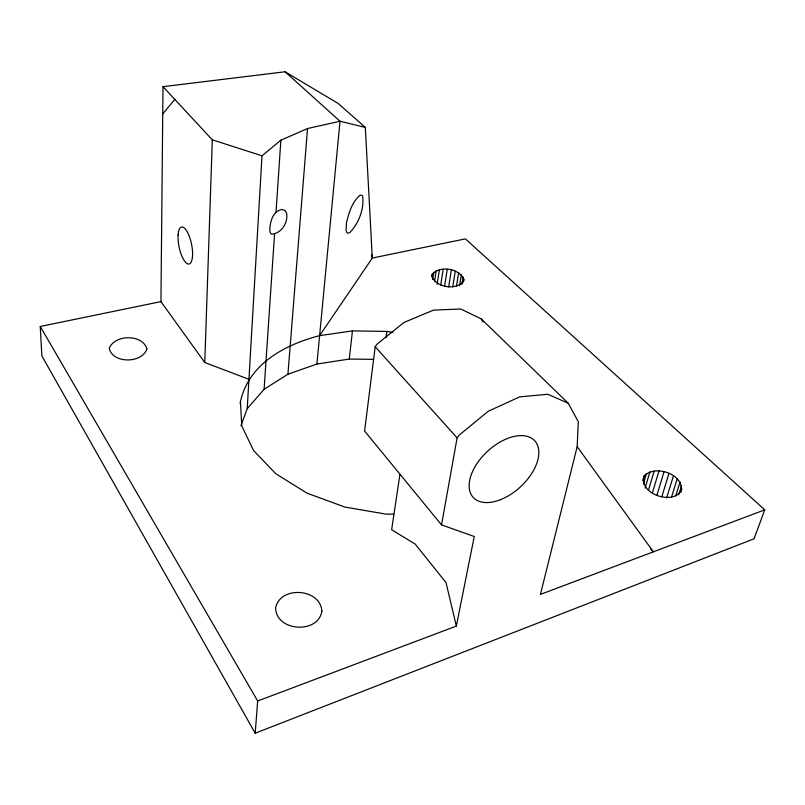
<?xml version="1.0" encoding="UTF-8"?>
<svg xmlns="http://www.w3.org/2000/svg" width="805" height="805" viewBox="0 0 805 805"><rect width="100%" height="100%" fill="white"/><g stroke="black" fill="none" stroke-linecap="round" stroke-linejoin="round"><path stroke-width="1.21" d="M248.936 379.296L204.772 362.512L160.94 301.613L163.002 86.668L285.071 71.786L338.211 103.503L365.319 127.401L372.302 258.053L319.615 335.635C284.95 344.641 248.785 363.759 240.433 401.615L240.293 404.09M204.772 362.512L212.309 139.839L163.002 86.668M764.75 509.837L540.437 594.402L577.165 446.654L578.322 421.77L568.219 403.225L481.179 318.84L460.722 309.009L433.543 310.116L403.959 322.453L377.022 344.188L375.19 346.754L364.585 431.057L441.532 524.88L474.256 536.512L456.344 626.099L257.67 701.004L255.195 733.214L754.054 538.797L764.75 509.837L465.36 238.874L372.302 258.053L371.487 254.38M240.916 425.664L247.216 408.658L262.007 155.798L280.865 140.191L307.52 128.538L340.012 121.243L365.319 127.401M247.216 408.658L264.11 389.298L274.575 233.722C282.786 231.266 288.11 221.445 286.63 213.124L284.869 210.447L282.002 209.481C272.221 211.081 269.413 223.71 269.957 232.082L271.345 234.215L274.575 233.722M276.024 212.148L280.865 140.191M264.11 389.298L287.928 374.214L307.52 128.538M287.928 374.214L316.908 364.031L340.012 121.243L285.071 71.786M316.908 364.031L349.279 359.07L352.449 330.895L386.913 331.419L393.041 332.425M386.108 337.506L386.913 331.419M399.934 474.276L391.643 529.75L415.139 544.009L446.04 582.639L456.344 626.099M431.903 276.618L432.275 274.173C440.184 265.388 459.263 268.347 463.841 279.325L463.499 281.509C455.771 290.565 436.159 287.526 431.842 276.336L432.275 274.173M432.657 279.577L433.754 272.271M434.519 281.69L436.189 270.752M437.155 284.286L439.409 269.715M440.717 285L443.173 269.232M444.571 286.298L447.258 269.333M448.657 286.962L451.374 269.997M452.702 286.952L455.268 271.204M456.465 286.188L458.659 272.855M459.514 285.775L461.335 274.847M461.879 284.346L463.106 277.051M463.439 281.76L463.841 279.325M441.532 524.88L457.109 437.89L459.142 435.153L488.293 411.244L519.628 396.895L547.752 394.259L568.219 403.225M642.722 480.686L644.081 476.037C655.25 463.952 685.649 474.668 680.839 492.358M643.396 484.057L646.445 473.622M645.107 488.132L649.887 471.911M648.428 490.315L654.153 471.016M652.382 492.972L658.963 470.995M657.001 494.974L664.004 471.841M661.871 496.635L668.935 473.511M666.661 497.862L673.453 475.876M671.461 497.329L677.226 478.804M675.657 496.001L680.024 482.094M678.706 494.813L681.634 485.526M681.946 488.877C674.993 506.446 638.425 494.31 644.081 476.037M162.741 113.928L174.786 99.357M255.195 733.214L41.87 355.931L40.25 326.478L160.94 301.613M319.615 335.635L352.449 330.895M393.645 514.083L386.219 514.164L344.832 507.049L306.947 493.133L275.773 473.702L253.635 450.629L241.782 425.956L240.433 401.615M349.279 359.07L373.53 359.342M212.309 139.839L262.007 155.798M650.752 549.141L653.368 551.827L577.165 446.654M375.19 346.754L457.109 437.89M481.179 318.84L483 321.95M40.25 326.478L257.67 701.004M346.512 222.633L346.039 230.119L346.703 232.293L347.921 233.188L349.591 232.776C358.648 223.508 364.323 209.109 362.683 196.158L361.546 195.112L359.946 195.343C351.956 202.005 348.947 212.892 346.512 222.633M321.869 611.297C317.985 634.461 275.874 631.412 275.602 607.835C280.221 585.396 320.752 588.334 321.869 611.297M146.892 348.978C142.072 363.518 112.861 363.83 109.239 348.444C114.491 334.276 142.787 333.924 146.892 348.978M500.851 499.543A41.8 24.23 -42.7 0 0 535.627 441.844A41.8 24.23 -42.7 0 0 475.503 465.914A41.8 24.23 -42.7 0 0 500.851 499.543M178.096 234.919A18.887 6.38 78.6 0 0 188.068 264.01A18.887 6.38 78.6 0 0 189.789 237.636A18.887 6.38 78.6 0 0 178.096 234.919"/></g></svg>
